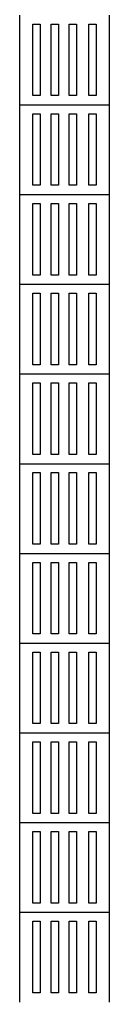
# Model space of a CAD drawing. Header units: metres. Extents: x 341 to 459, y 1341 to 1425.
# Drawn here: x 432.959 to 433.209, y 1384.38 to 1387.105 of the extents above; entities that cross this region are included whole.
import ezdxf

# ---------------------------------------------------------------- set-up
doc = ezdxf.new("R2010")
doc.units = ezdxf.units.M
doc.layers.add('Itens de detalhe', color=7, linetype='Continuous')
doc.layers.add('Notas de texto-1', color=7, linetype='Continuous')

# ---------------------------------------------------------------- blocks, each defined once
blk = doc.blocks.new('piso tatil')
at = {"layer": 'Itens de detalhe', "color": 252, "true_color": 0x939598}
for p, q in [((-78.855, 37.4833), (-78.855, 37.2333)), ((-78.855, 37.4833), (-78.855, 37.2333)), ((-78.605, 37.2333), (-78.605, 37.4833)), ((-78.605, 37.2333), (-78.605, 37.4833)), ((-78.8181, 37.259), (-78.8181, 37.4585)), ((-78.8181, 37.4585), (-78.7976, 37.4585)), ((-78.7976, 37.4585), (-78.7976, 37.259)), ((-78.7674, 37.259), (-78.7674, 37.4585)), ((-78.7674, 37.4585), (-78.7469, 37.4585)), ((-78.7469, 37.4585), (-78.7469, 37.259)), ((-78.7167, 37.259), (-78.7167, 37.4585)), ((-78.7167, 37.4585), (-78.6962, 37.4585)), ((-78.6962, 37.4585), (-78.6962, 37.259)), ((-78.6624, 37.259), (-78.6624, 37.4585)), ((-78.6624, 37.4585), (-78.642, 37.4585)), ((-78.642, 37.4585), (-78.642, 37.259)), ((-78.7976, 37.259), (-78.8181, 37.259)), ((-78.7469, 37.259), (-78.7674, 37.259)), ((-78.6962, 37.259), (-78.7167, 37.259)), ((-78.642, 37.259), (-78.6624, 37.259)), ((-78.855, 37.2333), (-78.855, 36.9833)), ((-78.855, 37.2333), (-78.855, 36.9833)), ((-78.855, 37.2333), (-78.605, 37.2333)), ((-78.855, 37.2333), (-78.605, 37.2333)), ((-78.605, 36.9833), (-78.605, 37.2333)), ((-78.605, 36.9833), (-78.605, 37.2333)), ((-78.8181, 37.009), (-78.8181, 37.2085)), ((-78.8181, 37.2085), (-78.7976, 37.2085)), ((-78.7976, 37.2085), (-78.7976, 37.009)), ((-78.7674, 37.009), (-78.7674, 37.2085)), ((-78.7674, 37.2085), (-78.7469, 37.2085)), ((-78.7469, 37.2085), (-78.7469, 37.009)), ((-78.7167, 37.009), (-78.7167, 37.2085)), ((-78.7167, 37.2085), (-78.6962, 37.2085)), ((-78.6962, 37.2085), (-78.6962, 37.009)), ((-78.6624, 37.009), (-78.6624, 37.2085)), ((-78.6624, 37.2085), (-78.642, 37.2085)), ((-78.642, 37.2085), (-78.642, 37.009)), ((-78.7976, 37.009), (-78.8181, 37.009)), ((-78.7469, 37.009), (-78.7674, 37.009)), ((-78.6962, 37.009), (-78.7167, 37.009)), ((-78.642, 37.009), (-78.6624, 37.009)), ((-78.855, 36.9833), (-78.855, 36.7333)), ((-78.855, 36.9833), (-78.855, 36.7333)), ((-78.855, 36.9833), (-78.605, 36.9833)), ((-78.855, 36.9833), (-78.605, 36.9833)), ((-78.605, 36.7333), (-78.605, 36.9833)), ((-78.605, 36.7333), (-78.605, 36.9833)), ((-78.8181, 36.759), (-78.8181, 36.9585)), ((-78.8181, 36.9585), (-78.7976, 36.9585)), ((-78.7976, 36.9585), (-78.7976, 36.759)), ((-78.7674, 36.759), (-78.7674, 36.9585)), ((-78.7674, 36.9585), (-78.7469, 36.9585)), ((-78.7469, 36.9585), (-78.7469, 36.759)), ((-78.7167, 36.759), (-78.7167, 36.9585)), ((-78.7167, 36.9585), (-78.6962, 36.9585)), ((-78.6962, 36.9585), (-78.6962, 36.759)), ((-78.6624, 36.759), (-78.6624, 36.9585)), ((-78.6624, 36.9585), (-78.642, 36.9585)), ((-78.642, 36.9585), (-78.642, 36.759)), ((-78.7976, 36.759), (-78.8181, 36.759)), ((-78.7469, 36.759), (-78.7674, 36.759)), ((-78.6962, 36.759), (-78.7167, 36.759)), ((-78.642, 36.759), (-78.6624, 36.759)), ((-78.855, 36.7333), (-78.855, 36.4833)), ((-78.855, 36.7333), (-78.855, 36.4833)), ((-78.855, 36.7333), (-78.605, 36.7333)), ((-78.855, 36.7333), (-78.605, 36.7333)), ((-78.605, 36.4833), (-78.605, 36.7333)), ((-78.605, 36.4833), (-78.605, 36.7333)), ((-78.8181, 36.509), (-78.8181, 36.7085)), ((-78.8181, 36.7085), (-78.7976, 36.7085)), ((-78.7976, 36.7085), (-78.7976, 36.509)), ((-78.7674, 36.509), (-78.7674, 36.7085)), ((-78.7674, 36.7085), (-78.7469, 36.7085)), ((-78.7469, 36.7085), (-78.7469, 36.509)), ((-78.7167, 36.509), (-78.7167, 36.7085)), ((-78.7167, 36.7085), (-78.6962, 36.7085)), ((-78.6962, 36.7085), (-78.6962, 36.509)), ((-78.6624, 36.509), (-78.6624, 36.7085)), ((-78.6624, 36.7085), (-78.642, 36.7085)), ((-78.642, 36.7085), (-78.642, 36.509)), ((-78.7976, 36.509), (-78.8181, 36.509)), ((-78.7469, 36.509), (-78.7674, 36.509)), ((-78.6962, 36.509), (-78.7167, 36.509)), ((-78.642, 36.509), (-78.6624, 36.509)), ((-78.855, 36.4833), (-78.855, 36.2333)), ((-78.855, 36.4833), (-78.855, 36.2333)), ((-78.855, 36.4833), (-78.605, 36.4833)), ((-78.855, 36.4833), (-78.605, 36.4833)), ((-78.8181, 36.259), (-78.8181, 36.4585)), ((-78.8181, 36.4585), (-78.7976, 36.4585)), ((-78.7976, 36.4585), (-78.7976, 36.259)), ((-78.7674, 36.259), (-78.7674, 36.4585)), ((-78.7674, 36.4585), (-78.7469, 36.4585)), ((-78.7469, 36.4585), (-78.7469, 36.259)), ((-78.7167, 36.259), (-78.7167, 36.4585)), ((-78.7167, 36.4585), (-78.6962, 36.4585)), ((-78.6962, 36.4585), (-78.6962, 36.259)), ((-78.6624, 36.259), (-78.6624, 36.4585)), ((-78.6624, 36.4585), (-78.642, 36.4585)), ((-78.642, 36.4585), (-78.642, 36.259)), ((-78.605, 36.2333), (-78.605, 36.4833)), ((-78.605, 36.2333), (-78.605, 36.4833)), ((-78.7976, 36.259), (-78.8181, 36.259)), ((-78.7469, 36.259), (-78.7674, 36.259)), ((-78.6962, 36.259), (-78.7167, 36.259)), ((-78.642, 36.259), (-78.6624, 36.259)), ((-78.855, 36.2333), (-78.855, 35.9833)), ((-78.855, 36.2333), (-78.855, 35.9833)), ((-78.855, 36.2333), (-78.605, 36.2333)), ((-78.855, 36.2333), (-78.605, 36.2333)), ((-78.605, 35.9833), (-78.605, 36.2333)), ((-78.605, 35.9833), (-78.605, 36.2333)), ((-78.8181, 36.009), (-78.8181, 36.2085)), ((-78.8181, 36.2085), (-78.7976, 36.2085)), ((-78.7976, 36.2085), (-78.7976, 36.009)), ((-78.7674, 36.009), (-78.7674, 36.2085)), ((-78.7674, 36.2085), (-78.7469, 36.2085)), ((-78.7469, 36.2085), (-78.7469, 36.009)), ((-78.7167, 36.009), (-78.7167, 36.2085)), ((-78.7167, 36.2085), (-78.6962, 36.2085)), ((-78.6962, 36.2085), (-78.6962, 36.009)), ((-78.6624, 36.009), (-78.6624, 36.2085)), ((-78.6624, 36.2085), (-78.642, 36.2085)), ((-78.642, 36.2085), (-78.642, 36.009)), ((-78.7976, 36.009), (-78.8181, 36.009)), ((-78.7469, 36.009), (-78.7674, 36.009)), ((-78.6962, 36.009), (-78.7167, 36.009)), ((-78.642, 36.009), (-78.6624, 36.009)), ((-78.855, 35.9833), (-78.855, 35.7333)), ((-78.855, 35.9833), (-78.855, 35.7333)), ((-78.855, 35.9833), (-78.605, 35.9833)), ((-78.855, 35.9833), (-78.605, 35.9833)), ((-78.605, 35.7333), (-78.605, 35.9833)), ((-78.605, 35.7333), (-78.605, 35.9833)), ((-78.8181, 35.759), (-78.8181, 35.9585)), ((-78.8181, 35.9585), (-78.7976, 35.9585)), ((-78.7976, 35.9585), (-78.7976, 35.759)), ((-78.7674, 35.759), (-78.7674, 35.9585)), ((-78.7674, 35.9585), (-78.7469, 35.9585)), ((-78.7469, 35.9585), (-78.7469, 35.759)), ((-78.7167, 35.759), (-78.7167, 35.9585)), ((-78.7167, 35.9585), (-78.6962, 35.9585)), ((-78.6962, 35.9585), (-78.6962, 35.759)), ((-78.6624, 35.759), (-78.6624, 35.9585)), ((-78.6624, 35.9585), (-78.642, 35.9585)), ((-78.642, 35.9585), (-78.642, 35.759)), ((-78.7976, 35.759), (-78.8181, 35.759)), ((-78.7469, 35.759), (-78.7674, 35.759)), ((-78.6962, 35.759), (-78.7167, 35.759)), ((-78.642, 35.759), (-78.6624, 35.759)), ((-78.855, 35.7333), (-78.855, 35.4833)), ((-78.855, 35.7333), (-78.855, 35.4833)), ((-78.855, 35.7333), (-78.605, 35.7333)), ((-78.855, 35.7333), (-78.605, 35.7333)), ((-78.605, 35.4833), (-78.605, 35.7333)), ((-78.605, 35.4833), (-78.605, 35.7333)), ((-78.8181, 35.509), (-78.8181, 35.7085)), ((-78.8181, 35.7085), (-78.7976, 35.7085)), ((-78.7976, 35.7085), (-78.7976, 35.509)), ((-78.7674, 35.509), (-78.7674, 35.7085)), ((-78.7674, 35.7085), (-78.7469, 35.7085)), ((-78.7469, 35.7085), (-78.7469, 35.509)), ((-78.7167, 35.509), (-78.7167, 35.7085)), ((-78.7167, 35.7085), (-78.6962, 35.7085)), ((-78.6962, 35.7085), (-78.6962, 35.509)), ((-78.6624, 35.509), (-78.6624, 35.7085)), ((-78.6624, 35.7085), (-78.642, 35.7085)), ((-78.642, 35.7085), (-78.642, 35.509)), ((-78.7976, 35.509), (-78.8181, 35.509)), ((-78.7469, 35.509), (-78.7674, 35.509)), ((-78.6962, 35.509), (-78.7167, 35.509)), ((-78.642, 35.509), (-78.6624, 35.509)), ((-78.855, 35.4833), (-78.855, 35.2333)), ((-78.855, 35.4833), (-78.855, 35.2333)), ((-78.855, 35.4833), (-78.605, 35.4833)), ((-78.855, 35.4833), (-78.605, 35.4833)), ((-78.605, 35.2333), (-78.605, 35.4833)), ((-78.605, 35.2333), (-78.605, 35.4833)), ((-78.8181, 35.259), (-78.8181, 35.4585)), ((-78.8181, 35.4585), (-78.7976, 35.4585)), ((-78.7976, 35.4585), (-78.7976, 35.259)), ((-78.7674, 35.259), (-78.7674, 35.4585)), ((-78.7674, 35.4585), (-78.7469, 35.4585)), ((-78.7469, 35.4585), (-78.7469, 35.259)), ((-78.7167, 35.259), (-78.7167, 35.4585)), ((-78.7167, 35.4585), (-78.6962, 35.4585)), ((-78.6962, 35.4585), (-78.6962, 35.259)), ((-78.6624, 35.259), (-78.6624, 35.4585)), ((-78.6624, 35.4585), (-78.642, 35.4585)), ((-78.642, 35.4585), (-78.642, 35.259)), ((-78.7976, 35.259), (-78.8181, 35.259)), ((-78.7469, 35.259), (-78.7674, 35.259)), ((-78.6962, 35.259), (-78.7167, 35.259)), ((-78.642, 35.259), (-78.6624, 35.259)), ((-78.855, 35.2333), (-78.855, 34.9833)), ((-78.855, 35.2333), (-78.855, 34.9833)), ((-78.855, 35.2333), (-78.605, 35.2333)), ((-78.855, 35.2333), (-78.605, 35.2333)), ((-78.605, 34.9833), (-78.605, 35.2333)), ((-78.605, 34.9833), (-78.605, 35.2333)), ((-78.8181, 35.009), (-78.8181, 35.2085)), ((-78.8181, 35.2085), (-78.7976, 35.2085)), ((-78.7976, 35.2085), (-78.7976, 35.009)), ((-78.7674, 35.009), (-78.7674, 35.2085)), ((-78.7674, 35.2085), (-78.7469, 35.2085)), ((-78.7469, 35.2085), (-78.7469, 35.009)), ((-78.7167, 35.009), (-78.7167, 35.2085)), ((-78.7167, 35.2085), (-78.6962, 35.2085)), ((-78.6962, 35.2085), (-78.6962, 35.009)), ((-78.6624, 35.009), (-78.6624, 35.2085)), ((-78.6624, 35.2085), (-78.642, 35.2085)), ((-78.642, 35.2085), (-78.642, 35.009)), ((-78.7976, 35.009), (-78.8181, 35.009)), ((-78.7469, 35.009), (-78.7674, 35.009)), ((-78.6962, 35.009), (-78.7167, 35.009)), ((-78.642, 35.009), (-78.6624, 35.009)), ((-78.855, 34.9833), (-78.855, 34.7333)), ((-78.855, 34.9833), (-78.855, 34.7333)), ((-78.855, 34.9833), (-78.605, 34.9833)), ((-78.855, 34.9833), (-78.605, 34.9833)), ((-78.605, 34.7333), (-78.605, 34.9833)), ((-78.605, 34.7333), (-78.605, 34.9833)), ((-78.8181, 34.759), (-78.8181, 34.9585)), ((-78.8181, 34.9585), (-78.7976, 34.9585)), ((-78.7976, 34.9585), (-78.7976, 34.759)), ((-78.7674, 34.759), (-78.7674, 34.9585)), ((-78.7674, 34.9585), (-78.7469, 34.9585)), ((-78.7469, 34.9585), (-78.7469, 34.759)), ((-78.7167, 34.759), (-78.7167, 34.9585)), ((-78.7167, 34.9585), (-78.6962, 34.9585)), ((-78.6962, 34.9585), (-78.6962, 34.759)), ((-78.6624, 34.759), (-78.6624, 34.9585)), ((-78.6624, 34.9585), (-78.642, 34.9585)), ((-78.642, 34.9585), (-78.642, 34.759)), ((-78.7976, 34.759), (-78.8181, 34.759)), ((-78.7469, 34.759), (-78.7674, 34.759)), ((-78.6962, 34.759), (-78.7167, 34.759)), ((-78.642, 34.759), (-78.6624, 34.759))]:
    blk.add_line(p, q, dxfattribs=at)

msp = doc.modelspace()

# ---------------------------------------------------------------- block references
at = {"layer": 'Notas de texto-1', "color": 252, "true_color": 0x939598}
msp.add_blockref('piso tatil', (511.8138, 1349.634), dxfattribs=at)

doc.saveas('drawing.dxf')
